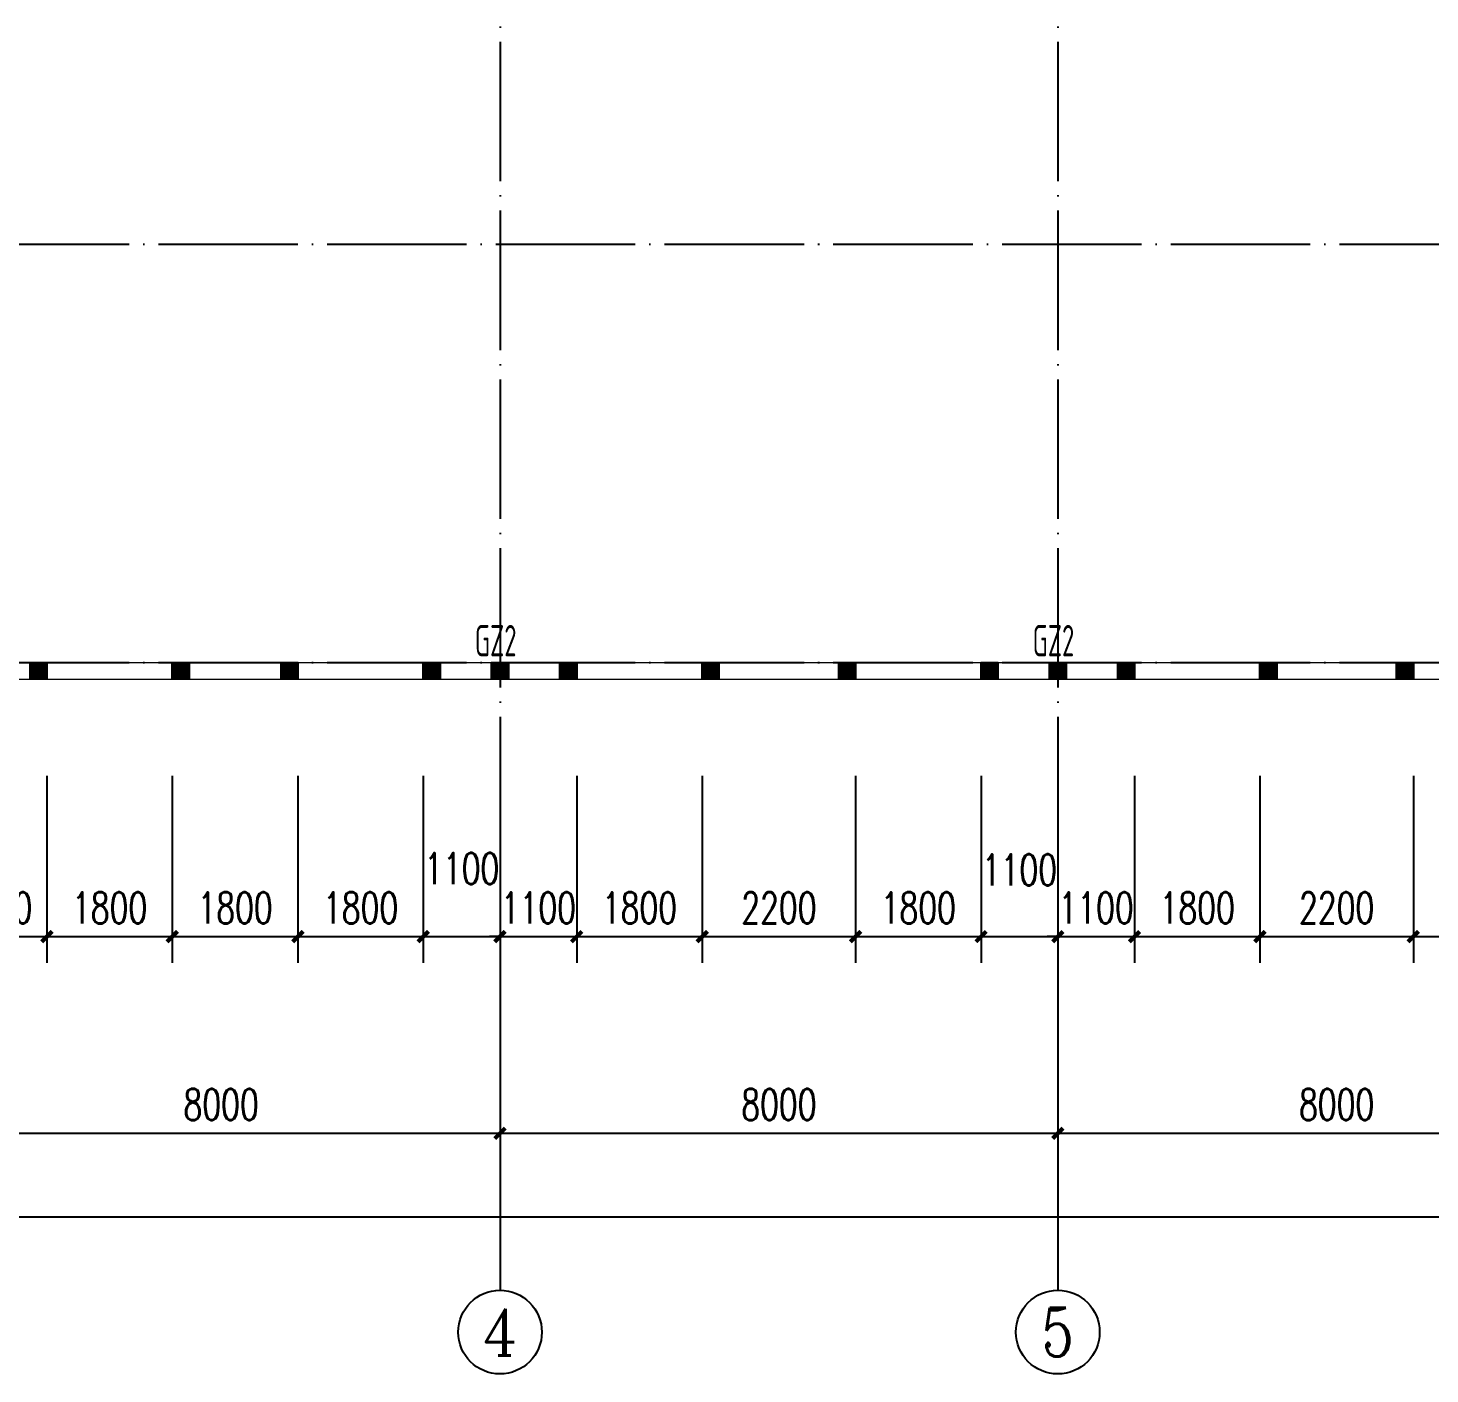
# Model space of a CAD drawing. Header units: millimetres. Extents: x 4533265 to 4958735, y 18976699 to 19555898.
# Drawn here: x 4684450 to 4704558, y 19293842 to 19313139 of the extents above; entities that cross this region are included whole.
import ezdxf
from ezdxf.enums import TextEntityAlignment as Align

# ---------------------------------------------------------------- set-up
doc = ezdxf.new("R2010")
doc.units = ezdxf.units.MM
doc.header["$LTSCALE"] = 1000
doc.header["$MEASUREMENT"] = 0
doc.linetypes.add('DOTE', pattern=[2.42, 2, -0.2, 0.02, -0.2])
doc.layers.get('Defpoints').update_dxf_attribs({"color": 1})
for name, color, linetype in [('3T_WOOD', 21, 'Continuous'), ('AXIS_TEXT', 7, 'Continuous'), ('AXIS_外部', 171, 'Continuous'), ('COLU', 253, 'Continuous'), ('COLU_HATCH', 251, 'Continuous'), ('DOTE', 250, 'DOTE'), ('PUB_DIM', 161, 'Continuous'), ('TEXT', 7, 'Continuous')]:
    doc.layers.add(name, color=color, linetype=linetype)
doc.layers.add('梁', color=4, linetype='Continuous', lineweight=18)
doc.styles.add('_TCH_AXIS', font='COMPLEX', dxfattribs={"bigfont": 'GBCBIG'})
doc.styles.add('_TCH_DIM_T3', font='SIMPLEX', dxfattribs={"width": 0.705882, "bigfont": 'GBCBIG'})
doc.styles.add('COMPLEX', font='COMPLEX')
doc.styles.add('HZTXT', font='tssdeng.shx', dxfattribs={"width": 0.7, "bigfont": 'hztxt.shx'})
doc.dimstyles.new('_TCH_ARCH&&150', dxfattribs={"dimtxt": 446.25, "dimasz": 150, "dimexe": 375, "dimexo": 450, "dimgap": 189.375, "dimtad": 1, "dimdec": 0, "dimzin": 0, "dimdsep": 46, "dimtxsty": '_TCH_DIM_T3', "dimblk": 'ARCHTICK', "dimcen": 0.09, "dimclrt": 7, "dimazin": 2, "dimtfac": 1, "dimtdec": 0, "dimtix": 1, "dimtmove": 2, "dimatfit": 3, "dimfxl": 0, "dimtolj": 1, "dimtzin": 0, "dimarcsym": 0})

# ---------------------------------------------------------------- blocks, each defined once
blk = doc.blocks.new('Q321Q32132121')
at = {"layer": 'COLU_HATCH'}
for points in [[(4684480, 19303802), (4684480, 19304042), (4684720, 19304042), (4684720, 19303802)], [(4686520, 19303802), (4686520, 19304042), (4686760, 19304042), (4686760, 19303802)], [(4688080, 19303802), (4688080, 19304042), (4688320, 19304042), (4688320, 19303802)], [(4690120, 19303802), (4690120, 19304042), (4690360, 19304042), (4690360, 19303802)], [(4691100, 19303802), (4691100, 19304042), (4691340, 19304042), (4691340, 19303802)], [(4692080, 19303802), (4692080, 19304042), (4692320, 19304042), (4692320, 19303802)], [(4694120, 19303802), (4694120, 19304042), (4694360, 19304042), (4694360, 19303802)], [(4696080, 19303802), (4696080, 19304042), (4696320, 19304042), (4696320, 19303802)], [(4698120, 19303802), (4698120, 19304042), (4698360, 19304042), (4698360, 19303802)], [(4699100, 19303802), (4699100, 19304042), (4699340, 19304042), (4699340, 19303802)], [(4700080, 19303802), (4700080, 19304042), (4700320, 19304042), (4700320, 19303802)], [(4702120, 19303802), (4702120, 19304042), (4702360, 19304042), (4702360, 19303802)], [(4704080, 19303802), (4704080, 19304042), (4704320, 19304042), (4704320, 19303802)]]:
    blk.add_hatch(color=256, dxfattribs=at).paths.add_polyline_path(points)
at = {"layer": 'COLU'}
for points in [[(4684480, 19303802), (4684480, 19304042), (4684720, 19304042), (4684720, 19303802)], [(4686520, 19303802), (4686520, 19304042), (4686760, 19304042), (4686760, 19303802)], [(4688080, 19303802), (4688080, 19304042), (4688320, 19304042), (4688320, 19303802)], [(4690120, 19303802), (4690120, 19304042), (4690360, 19304042), (4690360, 19303802)], [(4691100, 19303802), (4691100, 19304042), (4691340, 19304042), (4691340, 19303802)], [(4692080, 19303802), (4692080, 19304042), (4692320, 19304042), (4692320, 19303802)], [(4694120, 19303802), (4694120, 19304042), (4694360, 19304042), (4694360, 19303802)], [(4696080, 19303802), (4696080, 19304042), (4696320, 19304042), (4696320, 19303802)], [(4698120, 19303802), (4698120, 19304042), (4698360, 19304042), (4698360, 19303802)], [(4699100, 19303802), (4699100, 19304042), (4699340, 19304042), (4699340, 19303802)], [(4700080, 19303802), (4700080, 19304042), (4700320, 19304042), (4700320, 19303802)], [(4702120, 19303802), (4702120, 19304042), (4702360, 19304042), (4702360, 19303802)], [(4704080, 19303802), (4704080, 19304042), (4704320, 19304042), (4704320, 19303802)]]:
    blk.add_lwpolyline(points, close=True, dxfattribs=at)
blk = doc.blocks.new('_ArchTick')
at = {"color": 0, "linetype": 'ByBlock', "const_width": 0.4}
blk.add_lwpolyline([(-0.5, -0.5), (0.5, 0.5)], dxfattribs=at)
blk = doc.blocks.new('*D501')
at = {"layer": 'Defpoints', "color": 0}
for p in [(4704320, 19302867), (4706120, 19302867), (4706120, 19300112)]:
    blk.add_point(p, dxfattribs=at)
at = {"layer": 'PUB_DIM', "color": 0, "lineweight": -2}
for p, q in [((4704320, 19302417), (4704320, 19299737)), ((4706120, 19302417), (4706120, 19299737)), ((4704320, 19300112), (4706120, 19300112))]:
    blk.add_line(p, q, dxfattribs=at)
at = {"layer": 'PUB_DIM', "color": 0, "lineweight": -2, "xscale": 150, "yscale": 150, "zscale": 150, "rotation": 180}
blk.add_blockref('_ArchTick', (4704320, 19300112), dxfattribs=at)
at = {"layer": 'PUB_DIM', "color": 0, "lineweight": -2, "xscale": 150, "yscale": 150, "zscale": 150}
blk.add_blockref('_ArchTick', (4706120, 19300112), dxfattribs=at)
at = {"layer": 'PUB_DIM', "color": 7, "insert": (4705220, 19300525), "char_height": 446.2, "attachment_point": 5, "style": '_TCH_DIM_T3'}
blk.add_mtext('\\A1;1800', dxfattribs=at)
blk = doc.blocks.new('*D502')
at = {"layer": 'Defpoints', "color": 0}
for p in [(4702120, 19302867), (4704320, 19302867), (4704320, 19300112)]:
    blk.add_point(p, dxfattribs=at)
at = {"layer": 'PUB_DIM', "color": 0, "lineweight": -2}
for p, q in [((4702120, 19302417), (4702120, 19299737)), ((4704320, 19302417), (4704320, 19299737)), ((4702120, 19300112), (4704320, 19300112))]:
    blk.add_line(p, q, dxfattribs=at)
at = {"layer": 'PUB_DIM', "color": 0, "lineweight": -2, "xscale": 150, "yscale": 150, "zscale": 150, "rotation": 180}
blk.add_blockref('_ArchTick', (4702120, 19300112), dxfattribs=at)
at = {"layer": 'PUB_DIM', "color": 0, "lineweight": -2, "xscale": 150, "yscale": 150, "zscale": 150}
blk.add_blockref('_ArchTick', (4704320, 19300112), dxfattribs=at)
at = {"layer": 'PUB_DIM', "color": 7, "insert": (4703220, 19300525), "char_height": 446.2, "attachment_point": 5, "style": '_TCH_DIM_T3'}
blk.add_mtext('\\A1;2200', dxfattribs=at)
blk = doc.blocks.new('*D503')
at = {"layer": 'Defpoints', "color": 0}
for p in [(4700320, 19302867), (4702120, 19302867), (4702120, 19300112)]:
    blk.add_point(p, dxfattribs=at)
at = {"layer": 'PUB_DIM', "color": 0, "lineweight": -2}
for p, q in [((4700320, 19302417), (4700320, 19299737)), ((4702120, 19302417), (4702120, 19299737)), ((4700320, 19300112), (4702120, 19300112))]:
    blk.add_line(p, q, dxfattribs=at)
at = {"layer": 'PUB_DIM', "color": 0, "lineweight": -2, "xscale": 150, "yscale": 150, "zscale": 150, "rotation": 180}
blk.add_blockref('_ArchTick', (4700320, 19300112), dxfattribs=at)
at = {"layer": 'PUB_DIM', "color": 0, "lineweight": -2, "xscale": 150, "yscale": 150, "zscale": 150}
blk.add_blockref('_ArchTick', (4702120, 19300112), dxfattribs=at)
at = {"layer": 'PUB_DIM', "color": 7, "insert": (4701220, 19300525), "char_height": 446.2, "attachment_point": 5, "style": '_TCH_DIM_T3'}
blk.add_mtext('\\A1;1800', dxfattribs=at)
blk = doc.blocks.new('*D504')
at = {"layer": 'Defpoints', "color": 0}
for p in [(4699220, 19302867), (4700320, 19302867), (4700320, 19300112)]:
    blk.add_point(p, dxfattribs=at)
at = {"layer": 'PUB_DIM', "color": 0, "lineweight": -2}
for p, q in [((4699220, 19302417), (4699220, 19299737)), ((4700320, 19302417), (4700320, 19299737)), ((4699220, 19300112), (4699070, 19300112)), ((4699220, 19300112), (4700320, 19300112)), ((4700320, 19300112), (4700470, 19300112))]:
    blk.add_line(p, q, dxfattribs=at)
at = {"layer": 'PUB_DIM', "color": 0, "lineweight": -2, "xscale": 150, "yscale": 150, "zscale": 150}
blk.add_blockref('_ArchTick', (4699220, 19300112), dxfattribs=at)
at = {"layer": 'PUB_DIM', "color": 0, "lineweight": -2, "xscale": 150, "yscale": 150, "zscale": 150, "rotation": 180}
blk.add_blockref('_ArchTick', (4700320, 19300112), dxfattribs=at)
at = {"layer": 'PUB_DIM', "color": 7, "insert": (4699770, 19300525), "char_height": 446.2, "attachment_point": 5, "style": '_TCH_DIM_T3'}
blk.add_mtext('\\A1;1100', dxfattribs=at)
blk = doc.blocks.new('*D505')
at = {"layer": 'Defpoints', "color": 0}
for p in [(4698120, 19302867), (4699220, 19302867), (4699220, 19300112)]:
    blk.add_point(p, dxfattribs=at)
at = {"layer": 'PUB_DIM', "color": 0, "lineweight": -2}
for p, q in [((4698120, 19302417), (4698120, 19299737)), ((4699220, 19302417), (4699220, 19299737)), ((4698120, 19300112), (4699220, 19300112))]:
    blk.add_line(p, q, dxfattribs=at)
at = {"layer": 'PUB_DIM', "color": 0, "lineweight": -2, "xscale": 150, "yscale": 150, "zscale": 150, "rotation": 180}
blk.add_blockref('_ArchTick', (4698120, 19300112), dxfattribs=at)
at = {"layer": 'PUB_DIM', "color": 0, "lineweight": -2, "xscale": 150, "yscale": 150, "zscale": 150}
blk.add_blockref('_ArchTick', (4699220, 19300112), dxfattribs=at)
at = {"layer": 'PUB_DIM', "color": 7, "insert": (4698670, 19301069), "char_height": 446.2, "attachment_point": 5, "style": '_TCH_DIM_T3'}
blk.add_mtext('\\A1;1100', dxfattribs=at)
blk = doc.blocks.new('*D506')
at = {"layer": 'Defpoints', "color": 0}
for p in [(4696320, 19302867), (4698120, 19302867), (4698120, 19300112)]:
    blk.add_point(p, dxfattribs=at)
at = {"layer": 'PUB_DIM', "color": 0, "lineweight": -2}
for p, q in [((4696320, 19302417), (4696320, 19299737)), ((4698120, 19302417), (4698120, 19299737)), ((4696320, 19300112), (4698120, 19300112))]:
    blk.add_line(p, q, dxfattribs=at)
at = {"layer": 'PUB_DIM', "color": 0, "lineweight": -2, "xscale": 150, "yscale": 150, "zscale": 150, "rotation": 180}
blk.add_blockref('_ArchTick', (4696320, 19300112), dxfattribs=at)
at = {"layer": 'PUB_DIM', "color": 0, "lineweight": -2, "xscale": 150, "yscale": 150, "zscale": 150}
blk.add_blockref('_ArchTick', (4698120, 19300112), dxfattribs=at)
at = {"layer": 'PUB_DIM', "color": 7, "insert": (4697220, 19300525), "char_height": 446.2, "attachment_point": 5, "style": '_TCH_DIM_T3'}
blk.add_mtext('\\A1;1800', dxfattribs=at)
blk = doc.blocks.new('*D507')
at = {"layer": 'Defpoints', "color": 0}
for p in [(4694120, 19302867), (4696320, 19302867), (4696320, 19300112)]:
    blk.add_point(p, dxfattribs=at)
at = {"layer": 'PUB_DIM', "color": 0, "lineweight": -2}
for p, q in [((4694120, 19302417), (4694120, 19299737)), ((4696320, 19302417), (4696320, 19299737)), ((4694120, 19300112), (4696320, 19300112))]:
    blk.add_line(p, q, dxfattribs=at)
at = {"layer": 'PUB_DIM', "color": 0, "lineweight": -2, "xscale": 150, "yscale": 150, "zscale": 150, "rotation": 180}
blk.add_blockref('_ArchTick', (4694120, 19300112), dxfattribs=at)
at = {"layer": 'PUB_DIM', "color": 0, "lineweight": -2, "xscale": 150, "yscale": 150, "zscale": 150}
blk.add_blockref('_ArchTick', (4696320, 19300112), dxfattribs=at)
at = {"layer": 'PUB_DIM', "color": 7, "insert": (4695220, 19300525), "char_height": 446.2, "attachment_point": 5, "style": '_TCH_DIM_T3'}
blk.add_mtext('\\A1;2200', dxfattribs=at)
blk = doc.blocks.new('*D508')
at = {"layer": 'Defpoints', "color": 0}
for p in [(4692320, 19302867), (4694120, 19302867), (4694120, 19300112)]:
    blk.add_point(p, dxfattribs=at)
at = {"layer": 'PUB_DIM', "color": 0, "lineweight": -2}
for p, q in [((4692320, 19302417), (4692320, 19299737)), ((4694120, 19302417), (4694120, 19299737)), ((4692320, 19300112), (4694120, 19300112))]:
    blk.add_line(p, q, dxfattribs=at)
at = {"layer": 'PUB_DIM', "color": 0, "lineweight": -2, "xscale": 150, "yscale": 150, "zscale": 150, "rotation": 180}
blk.add_blockref('_ArchTick', (4692320, 19300112), dxfattribs=at)
at = {"layer": 'PUB_DIM', "color": 0, "lineweight": -2, "xscale": 150, "yscale": 150, "zscale": 150}
blk.add_blockref('_ArchTick', (4694120, 19300112), dxfattribs=at)
at = {"layer": 'PUB_DIM', "color": 7, "insert": (4693220, 19300525), "char_height": 446.2, "attachment_point": 5, "style": '_TCH_DIM_T3'}
blk.add_mtext('\\A1;1800', dxfattribs=at)
blk = doc.blocks.new('*D509')
at = {"layer": 'Defpoints', "color": 0}
for p in [(4691220, 19302867), (4692320, 19302867), (4692320, 19300112)]:
    blk.add_point(p, dxfattribs=at)
at = {"layer": 'PUB_DIM', "color": 0, "lineweight": -2}
for p, q in [((4691220, 19302417), (4691220, 19299737)), ((4692320, 19302417), (4692320, 19299737)), ((4691220, 19300112), (4691070, 19300112)), ((4691220, 19300112), (4692320, 19300112)), ((4692320, 19300112), (4692470, 19300112))]:
    blk.add_line(p, q, dxfattribs=at)
at = {"layer": 'PUB_DIM', "color": 0, "lineweight": -2, "xscale": 150, "yscale": 150, "zscale": 150}
blk.add_blockref('_ArchTick', (4691220, 19300112), dxfattribs=at)
at = {"layer": 'PUB_DIM', "color": 0, "lineweight": -2, "xscale": 150, "yscale": 150, "zscale": 150, "rotation": 180}
blk.add_blockref('_ArchTick', (4692320, 19300112), dxfattribs=at)
at = {"layer": 'PUB_DIM', "color": 7, "insert": (4691770, 19300525), "char_height": 446.2, "attachment_point": 5, "style": '_TCH_DIM_T3'}
blk.add_mtext('\\A1;1100', dxfattribs=at)
blk = doc.blocks.new('*D510')
at = {"layer": 'Defpoints', "color": 0}
for p in [(4690120, 19302867), (4691220, 19302867), (4691220, 19300112)]:
    blk.add_point(p, dxfattribs=at)
at = {"layer": 'PUB_DIM', "color": 0, "lineweight": -2}
for p, q in [((4690120, 19302417), (4690120, 19299737)), ((4691220, 19302417), (4691220, 19299737)), ((4690120, 19300112), (4691220, 19300112))]:
    blk.add_line(p, q, dxfattribs=at)
at = {"layer": 'PUB_DIM', "color": 0, "lineweight": -2, "xscale": 150, "yscale": 150, "zscale": 150, "rotation": 180}
blk.add_blockref('_ArchTick', (4690120, 19300112), dxfattribs=at)
at = {"layer": 'PUB_DIM', "color": 0, "lineweight": -2, "xscale": 150, "yscale": 150, "zscale": 150}
blk.add_blockref('_ArchTick', (4691220, 19300112), dxfattribs=at)
at = {"layer": 'PUB_DIM', "color": 7, "insert": (4690670, 19301089), "char_height": 446.2, "attachment_point": 5, "style": '_TCH_DIM_T3'}
blk.add_mtext('\\A1;1100', dxfattribs=at)
blk = doc.blocks.new('*D511')
at = {"layer": 'Defpoints', "color": 0}
for p in [(4688320, 19302867), (4690120, 19302867), (4690120, 19300112)]:
    blk.add_point(p, dxfattribs=at)
at = {"layer": 'PUB_DIM', "color": 0, "lineweight": -2}
for p, q in [((4688320, 19302417), (4688320, 19299737)), ((4690120, 19302417), (4690120, 19299737)), ((4688320, 19300112), (4690120, 19300112))]:
    blk.add_line(p, q, dxfattribs=at)
at = {"layer": 'PUB_DIM', "color": 0, "lineweight": -2, "xscale": 150, "yscale": 150, "zscale": 150, "rotation": 180}
blk.add_blockref('_ArchTick', (4688320, 19300112), dxfattribs=at)
at = {"layer": 'PUB_DIM', "color": 0, "lineweight": -2, "xscale": 150, "yscale": 150, "zscale": 150}
blk.add_blockref('_ArchTick', (4690120, 19300112), dxfattribs=at)
at = {"layer": 'PUB_DIM', "color": 7, "insert": (4689220, 19300525), "char_height": 446.2, "attachment_point": 5, "style": '_TCH_DIM_T3'}
blk.add_mtext('\\A1;1800', dxfattribs=at)
blk = doc.blocks.new('*D512')
at = {"layer": 'Defpoints', "color": 0}
for p in [(4686520, 19302867), (4688320, 19302867), (4688320, 19300112)]:
    blk.add_point(p, dxfattribs=at)
at = {"layer": 'PUB_DIM', "color": 0, "lineweight": -2}
for p, q in [((4686520, 19302417), (4686520, 19299737)), ((4688320, 19302417), (4688320, 19299737)), ((4686520, 19300112), (4688320, 19300112))]:
    blk.add_line(p, q, dxfattribs=at)
at = {"layer": 'PUB_DIM', "color": 0, "lineweight": -2, "xscale": 150, "yscale": 150, "zscale": 150, "rotation": 180}
blk.add_blockref('_ArchTick', (4686520, 19300112), dxfattribs=at)
at = {"layer": 'PUB_DIM', "color": 0, "lineweight": -2, "xscale": 150, "yscale": 150, "zscale": 150}
blk.add_blockref('_ArchTick', (4688320, 19300112), dxfattribs=at)
at = {"layer": 'PUB_DIM', "color": 7, "insert": (4687420, 19300525), "char_height": 446.2, "attachment_point": 5, "style": '_TCH_DIM_T3'}
blk.add_mtext('\\A1;1800', dxfattribs=at)
blk = doc.blocks.new('*D513')
at = {"layer": 'Defpoints', "color": 0}
for p in [(4684720, 19302867), (4686520, 19302867), (4686520, 19300112)]:
    blk.add_point(p, dxfattribs=at)
at = {"layer": 'PUB_DIM', "color": 0, "lineweight": -2}
for p, q in [((4684720, 19302417), (4684720, 19299737)), ((4686520, 19302417), (4686520, 19299737)), ((4684720, 19300112), (4686520, 19300112))]:
    blk.add_line(p, q, dxfattribs=at)
at = {"layer": 'PUB_DIM', "color": 0, "lineweight": -2, "xscale": 150, "yscale": 150, "zscale": 150, "rotation": 180}
blk.add_blockref('_ArchTick', (4684720, 19300112), dxfattribs=at)
at = {"layer": 'PUB_DIM', "color": 0, "lineweight": -2, "xscale": 150, "yscale": 150, "zscale": 150}
blk.add_blockref('_ArchTick', (4686520, 19300112), dxfattribs=at)
at = {"layer": 'PUB_DIM', "color": 7, "insert": (4685620, 19300525), "char_height": 446.2, "attachment_point": 5, "style": '_TCH_DIM_T3'}
blk.add_mtext('\\A1;1800', dxfattribs=at)
blk = doc.blocks.new('*D514')
at = {"layer": 'Defpoints', "color": 0}
for p in [(4683220, 19302867), (4684720, 19302867), (4684720, 19300112)]:
    blk.add_point(p, dxfattribs=at)
at = {"layer": 'PUB_DIM', "color": 0, "lineweight": -2}
for p, q in [((4683220, 19302417), (4683220, 19299737)), ((4684720, 19302417), (4684720, 19299737)), ((4683220, 19300112), (4684720, 19300112))]:
    blk.add_line(p, q, dxfattribs=at)
at = {"layer": 'PUB_DIM', "color": 0, "lineweight": -2, "xscale": 150, "yscale": 150, "zscale": 150, "rotation": 180}
blk.add_blockref('_ArchTick', (4683220, 19300112), dxfattribs=at)
at = {"layer": 'PUB_DIM', "color": 0, "lineweight": -2, "xscale": 150, "yscale": 150, "zscale": 150}
blk.add_blockref('_ArchTick', (4684720, 19300112), dxfattribs=at)
at = {"layer": 'PUB_DIM', "color": 7, "insert": (4683970, 19300525), "char_height": 446.2, "attachment_point": 5, "style": '_TCH_DIM_T3'}
blk.add_mtext('\\A1;1500', dxfattribs=at)
blk = doc.blocks.new('*D573')
at = {"layer": 'AXIS_外部', "color": 0, "lineweight": -2}
for p, q in [((4683220, 19300592), (4683220, 19296917)), ((4691220, 19300592), (4691220, 19296917)), ((4683220, 19297292), (4691220, 19297292))]:
    blk.add_line(p, q, dxfattribs=at)
at = {"layer": 'Defpoints', "color": 0}
for p in [(4683220, 19301042), (4691220, 19301042), (4691220, 19297292)]:
    blk.add_point(p, dxfattribs=at)
at = {"layer": 'AXIS_外部', "color": 0, "lineweight": -2, "xscale": 150, "yscale": 150, "zscale": 150, "rotation": 180}
blk.add_blockref('_ArchTick', (4683220, 19297292), dxfattribs=at)
at = {"layer": 'AXIS_外部', "color": 0, "lineweight": -2, "xscale": 150, "yscale": 150, "zscale": 150}
blk.add_blockref('_ArchTick', (4691220, 19297292), dxfattribs=at)
at = {"layer": 'AXIS_外部', "color": 7, "insert": (4687220, 19297704), "char_height": 446.2, "attachment_point": 5, "style": '_TCH_DIM_T3'}
blk.add_mtext('\\A1;8000', dxfattribs=at)
blk = doc.blocks.new('*D574')
at = {"layer": 'AXIS_外部', "color": 0, "lineweight": -2}
for p, q in [((4691220, 19300592), (4691220, 19296917)), ((4699220, 19300592), (4699220, 19296917)), ((4691220, 19297292), (4699220, 19297292))]:
    blk.add_line(p, q, dxfattribs=at)
at = {"layer": 'Defpoints', "color": 0}
for p in [(4691220, 19301042), (4699220, 19301042), (4699220, 19297292)]:
    blk.add_point(p, dxfattribs=at)
at = {"layer": 'AXIS_外部', "color": 0, "lineweight": -2, "xscale": 150, "yscale": 150, "zscale": 150, "rotation": 180}
blk.add_blockref('_ArchTick', (4691220, 19297292), dxfattribs=at)
at = {"layer": 'AXIS_外部', "color": 0, "lineweight": -2, "xscale": 150, "yscale": 150, "zscale": 150}
blk.add_blockref('_ArchTick', (4699220, 19297292), dxfattribs=at)
at = {"layer": 'AXIS_外部', "color": 7, "insert": (4695220, 19297704), "char_height": 446.2, "attachment_point": 5, "style": '_TCH_DIM_T3'}
blk.add_mtext('\\A1;8000', dxfattribs=at)
blk = doc.blocks.new('*D575')
at = {"layer": 'AXIS_外部', "color": 0, "lineweight": -2}
for p, q in [((4699220, 19300592), (4699220, 19296917)), ((4707220, 19300592), (4707220, 19296917)), ((4699220, 19297292), (4707220, 19297292))]:
    blk.add_line(p, q, dxfattribs=at)
at = {"layer": 'Defpoints', "color": 0}
for p in [(4699220, 19301042), (4707220, 19301042), (4707220, 19297292)]:
    blk.add_point(p, dxfattribs=at)
at = {"layer": 'AXIS_外部', "color": 0, "lineweight": -2, "xscale": 150, "yscale": 150, "zscale": 150, "rotation": 180}
blk.add_blockref('_ArchTick', (4699220, 19297292), dxfattribs=at)
at = {"layer": 'AXIS_外部', "color": 0, "lineweight": -2, "xscale": 150, "yscale": 150, "zscale": 150}
blk.add_blockref('_ArchTick', (4707220, 19297292), dxfattribs=at)
at = {"layer": 'AXIS_外部', "color": 7, "insert": (4703220, 19297704), "char_height": 446.2, "attachment_point": 5, "style": '_TCH_DIM_T3'}
blk.add_mtext('\\A1;8000', dxfattribs=at)
blk = doc.blocks.new('*D580')
at = {"layer": 'AXIS_外部', "color": 0, "lineweight": -2}
for p, q in [((4676760, 19300592), (4676760, 19295717)), ((4739220, 19300592), (4739220, 19295717)), ((4676760, 19296092), (4739220, 19296092))]:
    blk.add_line(p, q, dxfattribs=at)
at = {"layer": 'Defpoints', "color": 0}
for p in [(4676760, 19301042), (4739220, 19301042), (4739220, 19296092)]:
    blk.add_point(p, dxfattribs=at)
at = {"layer": 'AXIS_外部', "color": 0, "lineweight": -2, "xscale": 150, "yscale": 150, "zscale": 150, "rotation": 180}
blk.add_blockref('_ArchTick', (4676760, 19296092), dxfattribs=at)
at = {"layer": 'AXIS_外部', "color": 0, "lineweight": -2, "xscale": 150, "yscale": 150, "zscale": 150}
blk.add_blockref('_ArchTick', (4739220, 19296092), dxfattribs=at)
at = {"layer": 'AXIS_外部', "color": 7, "insert": (4707990, 19296504), "char_height": 446.2, "attachment_point": 5, "style": '_TCH_DIM_T3'}
blk.add_mtext('\\A1;62460', dxfattribs=at)
blk = doc.blocks.new('_AXISO')
blk.add_circle((0, 0), 0.5)
at = {"layer": 'AXIS_TEXT', "style": 'COMPLEX', "width": 1.041667}
blk.add_attdef('A', text='', height=0.56, dxfattribs=at).set_placement((-0.25, -0.28), (0.25, -0.28), align=Align.FIT)

msp = doc.modelspace()

# ---------------------------------------------------------------- linework, layer by layer
at = {"layer": 'AXIS_外部'}
for p, q in [((4691220.4, 19301041.5), (4691220.4, 19295041.5)), ((4699220.4, 19301041.5), (4699220.4, 19295041.5))]:
    msp.add_line(p, q, dxfattribs=at)
at = {"layer": 'DOTE'}
for p, q in [((4691220.4, 19325041.5), (4691220.4, 19301041.5)), ((4699220.4, 19325041.5), (4699220.4, 19301041.5)), ((4674220.4, 19310041.5), (4742220.4, 19310041.5)), ((4674220.4, 19304041.5), (4742220.4, 19304041.5))]:
    msp.add_line(p, q, dxfattribs=at)
at = {"layer": '梁', "lineweight": 18, "ltscale": 0.666667}
for points in [[(4682980.4, 19303801.5), (4739460.4, 19303801.5), (4739460.4, 19322281.5), (4682980.4, 19322281.5)], [(4683220.4, 19304041.5), (4739220.4, 19304041.5), (4739220.4, 19322041.5), (4683220.4, 19322041.5)]]:
    msp.add_lwpolyline(points, close=True, dxfattribs=at)

# ---------------------------------------------------------------- block references
at = {"layer": '3T_WOOD'}
msp.add_blockref('Q321Q32132121', (0, 0), dxfattribs=at)
at = {"layer": 'AXIS_外部'}
ref = msp.add_blockref('_AXISO', (4691220.4, 19294441.5), dxfattribs=dict(at, xscale=1200, yscale=1200, zscale=1200))
ref.add_attrib('A', '4', dxfattribs={"layer": 'AXIS_TEXT', "height": 668.2, "style": '_TCH_AXIS'}).set_placement((4690965.8, 19294107.5), (4691474.9, 19294107.5), align=Align.FIT)
ref = msp.add_blockref('_AXISO', (4699220.4, 19294441.5), dxfattribs=dict(at, xscale=1200, yscale=1200, zscale=1200))
ref.add_attrib('A', '5', dxfattribs={"layer": 'AXIS_TEXT', "height": 698.9, "style": '_TCH_AXIS'}).set_placement((4698987.4, 19294092.1), (4699453.3, 19294092.1), align=Align.FIT)

# ---------------------------------------------------------------- texts
at = {"layer": 'TEXT', "color": 1, "style": 'HZTXT', "width": 0.6}
for p in [(4690858.9, 19304130.1), (4698858.9, 19304130.1)]:
    msp.add_text('GZ2', height=450, rotation=360, dxfattribs=at).set_placement(p)

# ---------------------------------------------------------------- dimensions: what is measured, and where the dimension line sits
at = {"layer": 'AXIS_外部'}
for p1, p2, distance, picture, middle in [((4676760.4, 19301041.5), (4739220.4, 19301041.5), -4950, '*D580', (4707990.4, 19296504)), ((4683220.4, 19301041.5), (4691220.4, 19301041.5), -3750, '*D573', (4687220.4, 19297704)), ((4691220.4, 19301041.5), (4699220.4, 19301041.5), -3750, '*D574', (4695220.4, 19297704)), ((4699220.4, 19301041.5), (4707220.4, 19301041.5), -3750, '*D575', (4703220.4, 19297704))]:
    dim = msp.add_aligned_dim(p1=p1, p2=p2, distance=distance, dimstyle='_TCH_ARCH&&150', dxfattribs=at)
    dim.commit()
    dim.dimension.update_dxf_attribs({"geometry": picture, "text_midpoint": middle})
at = {"layer": 'PUB_DIM'}
for p1, p2, picture, middle in [((4683220.4, 19302867.2), (4684720.4, 19302867.2), '*D514', (4683970.4, 19300524.8)), ((4684720.4, 19302867.2), (4686520.4, 19302867.2), '*D513', (4685620.4, 19300524.8)), ((4686520.4, 19302867.2), (4688320.4, 19302867.2), '*D512', (4687420.4, 19300524.8)), ((4688320.4, 19302867.2), (4690120.4, 19302867.2), '*D511', (4689220.4, 19300524.8)), ((4691220.4, 19302867.2), (4692320.4, 19302867.2), '*D509', (4691770.4, 19300524.8)), ((4692320.4, 19302867.2), (4694120.4, 19302867.2), '*D508', (4693220.4, 19300524.8)), ((4694120.4, 19302867.2), (4696320.4, 19302867.2), '*D507', (4695220.4, 19300524.8)), ((4696320.4, 19302867.2), (4698120.4, 19302867.2), '*D506', (4697220.4, 19300524.8)), ((4699220.4, 19302867.2), (4700320.4, 19302867.2), '*D504', (4699770.4, 19300524.8)), ((4700320.4, 19302867.2), (4702120.4, 19302867.2), '*D503', (4701220.4, 19300524.8)), ((4702120.4, 19302867.2), (4704320.4, 19302867.2), '*D502', (4703220.4, 19300524.8)), ((4704320.4, 19302867.2), (4706120.4, 19302867.2), '*D501', (4705220.4, 19300524.8))]:
    dim = msp.add_aligned_dim(p1=p1, p2=p2, distance=-2754.9, dimstyle='_TCH_ARCH&&150', dxfattribs=at)
    dim.commit()
    dim.dimension.update_dxf_attribs({"geometry": picture, "text_midpoint": middle})
for base, p1, p2, picture, middle in [((4691220.4, 19300112.3), (4690120.4, 19302867.2), (4691220.4, 19302867.2), '*D510', (4690670.4, 19301089.1)), ((4699220.4, 19300112.3), (4698120.4, 19302867.2), (4699220.4, 19302867.2), '*D505', (4698670.4, 19301069.1))]:
    dim = msp.add_linear_dim(base=base, p1=p1, p2=p2, angle=0, dimstyle='_TCH_ARCH&&150', dxfattribs=at)
    dim.commit()
    dim.dimension.update_dxf_attribs({"geometry": picture, "text_midpoint": middle, "dimtype": 129})

doc.saveas('drawing.dxf')
